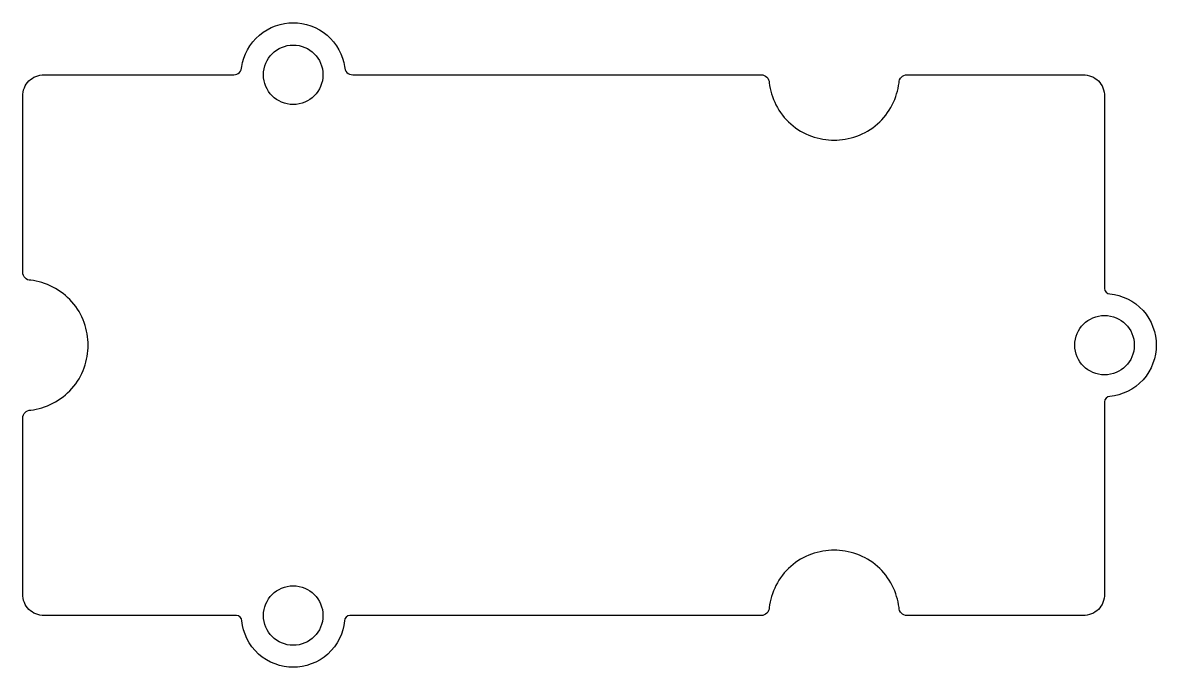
# Model space of a CAD drawing. Header units: millimetres. Extents: x -25.6 to 16.3, y -11.9 to 11.9.
import ezdxf

# ---------------------------------------------------------------- set-up
doc = ezdxf.new("R2010")
doc.units = ezdxf.units.MM
for name, color, linetype in [('Shape034', 7, 'CONTINUOUS'), ('Shape035', 7, 'CONTINUOUS'), ('Shape036', 7, 'CONTINUOUS'), ('Shape040', 7, 'CONTINUOUS')]:
    doc.layers.add(name, color=color, linetype=linetype)

msp = doc.modelspace()

# ---------------------------------------------------------------- linework, layer by layer
at = {"layer": 'Shape034'}
msp.add_circle((-15.635, -10), 1.1, dxfattribs=at)
at = {"layer": 'Shape035'}
msp.add_circle((-15.635, 10), 1.1, dxfattribs=at)
at = {"layer": 'Shape036'}
msp.add_circle((14.365, 0), 1.1, dxfattribs=at)
at = {"layer": 'Shape040'}
msp.add_open_spline([(-25.635, 9.2), (-25.635, 7.03333), (-25.635, 4.86667), (-25.635, 2.7), (-25.6372, 2.53216), (-25.5028, 2.39785), (-25.335, 2.4), (-24.8012, 2.33765), (-24.211, 2.05786), (-23.818, 1.60398), (-23.4164, 1.15773), (-23.212, 0.53738), (-23.2163, 0), (-23.212, -0.53738), (-23.4164, -1.15773), (-23.818, -1.60398), (-24.211, -2.05786), (-24.8012, -2.33765), (-25.335, -2.4), (-25.5028, -2.39785), (-25.6371, -2.53216), (-25.635, -2.7), (-25.635, -4.86667), (-25.635, -7.03333), (-25.635, -9.2), (-25.6354, -9.42127), (-25.5508, -9.62629), (-25.4057, -9.7707), (-25.2613, -9.91583), (-25.0563, -10.0004), (-24.835, -10), (-22.4683, -10), (-20.1017, -10), (-17.735, -10), (-17.6231, -9.99856), (-17.5336, -10.0881), (-17.535, -10.2), (-17.4936, -10.6273), (-17.2767, -11.105), (-16.9161, -11.4231), (-16.562, -11.7484), (-16.0643, -11.9141), (-15.635, -11.9106), (-15.2057, -11.9141), (-14.708, -11.7484), (-14.3539, -11.4231), (-13.9933, -11.105), (-13.7764, -10.6273), (-13.735, -10.2), (-13.7364, -10.0881), (-13.6469, -9.99857), (-13.535, -10), (-8.46833, -10), (-3.40167, -10), (1.665, -10), (1.83284, -10.0022), (1.96715, -9.86784), (1.965, -9.7), (2.02735, -9.16623), (2.30714, -8.57603), (2.76102, -8.18303), (3.20727, -7.78139), (3.82762, -7.57696), (4.365, -7.58128), (4.90238, -7.57696), (5.52273, -7.78139), (5.96898, -8.18303), (6.42286, -8.57603), (6.70265, -9.16623), (6.765, -9.7), (6.76285, -9.86784), (6.89716, -10.0021), (7.065, -10), (9.23167, -10), (11.3983, -10), (13.565, -10), (13.7863, -10.0004), (13.9913, -9.91584), (14.1357, -9.77071), (14.2808, -9.62629), (14.3654, -9.42127), (14.365, -9.2), (14.365, -6.83333), (14.365, -4.46667), (14.365, -2.1), (14.3636, -1.98811), (14.4531, -1.89857), (14.565, -1.9), (14.9923, -1.85863), (15.47, -1.64169), (15.7881, -1.28114), (16.1134, -0.92703), (16.2791, -0.42931), (16.2756, 0), (16.2791, 0.42931), (16.1134, 0.92703), (15.7881, 1.28114), (15.47, 1.64169), (14.9923, 1.85863), (14.565, 1.9), (14.4531, 1.89857), (14.3636, 1.98811), (14.365, 2.1), (14.365, 4.46667), (14.365, 6.83333), (14.365, 9.2), (14.3654, 9.42127), (14.2808, 9.62629), (14.1357, 9.7707), (13.9913, 9.91583), (13.7863, 10.0004), (13.565, 10), (11.3983, 10), (9.23167, 10), (7.065, 10), (6.89716, 10.0022), (6.76285, 9.86784), (6.765, 9.7), (6.70265, 9.16623), (6.42286, 8.57603), (5.96898, 8.18303), (5.52273, 7.78139), (4.90238, 7.57696), (4.365, 7.58128), (3.82762, 7.57696), (3.20727, 7.78139), (2.76102, 8.18303), (2.30714, 8.57603), (2.02735, 9.16623), (1.965, 9.7), (1.96715, 9.86784), (1.83284, 10.0021), (1.665, 10), (-3.36833, 10), (-8.40167, 10), (-13.435, 10), (-13.6028, 9.99785), (-13.7371, 10.1322), (-13.735, 10.3), (-13.7972, 10.7146), (-14.0259, 11.1651), (-14.3832, 11.465), (-14.7351, 11.7712), (-15.2157, 11.9267), (-15.635, 11.9235), (-16.0543, 11.9267), (-16.5349, 11.7712), (-16.8868, 11.465), (-17.2441, 11.1651), (-17.4728, 10.7146), (-17.535, 10.3), (-17.5329, 10.1322), (-17.6672, 9.99785), (-17.835, 10), (-20.1683, 10), (-22.5017, 10), (-24.835, 10), (-25.0563, 10.0004), (-25.2613, 9.91584), (-25.4057, 9.77071), (-25.5508, 9.62629), (-25.6354, 9.42127), (-25.635, 9.2)], degree=3, knots=[0, 0, 0, 0, 0.133645, 0.133645, 0.133645, 0.142368, 0.142368, 0.142368, 0.17046, 0.17046, 0.17046, 0.198552, 0.198552, 0.198552, 0.226644, 0.226644, 0.226644, 0.254736, 0.254736, 0.254736, 0.262182, 0.262182, 0.262182, 0.359551, 0.359551, 0.359551, 0.368025, 0.368025, 0.368025, 0.376499, 0.376499, 0.376499, 0.467282, 0.467282, 0.467282, 0.470898, 0.470898, 0.470898, 0.484849, 0.484849, 0.484849, 0.4988, 0.4988, 0.4988, 0.512751, 0.512751, 0.512751, 0.526702, 0.526702, 0.526702, 0.529789, 0.529789, 0.529789, 0.671387, 0.671387, 0.671387, 0.675339, 0.675339, 0.675339, 0.688067, 0.688067, 0.688067, 0.700795, 0.700795, 0.700795, 0.713523, 0.713523, 0.713523, 0.726251, 0.726251, 0.726251, 0.729625, 0.729625, 0.729625, 0.773741, 0.773741, 0.773741, 0.77758, 0.77758, 0.77758, 0.781419, 0.781419, 0.781419, 0.822551, 0.822551, 0.822551, 0.824189, 0.824189, 0.824189, 0.83051, 0.83051, 0.83051, 0.836831, 0.836831, 0.836831, 0.843152, 0.843152, 0.843152, 0.849473, 0.849473, 0.849473, 0.850872, 0.850872, 0.850872, 0.880839, 0.880839, 0.880839, 0.883226, 0.883226, 0.883226, 0.885614, 0.885614, 0.885614, 0.909031, 0.909031, 0.909031, 0.91056, 0.91056, 0.91056, 0.915482, 0.915482, 0.915482, 0.920404, 0.920404, 0.920404, 0.925327, 0.925327, 0.925327, 0.930249, 0.930249, 0.930249, 0.931554, 0.931554, 0.931554, 0.971188, 0.971188, 0.971188, 0.972301, 0.972301, 0.972301, 0.975101, 0.975101, 0.975101, 0.9779, 0.9779, 0.9779, 0.9807, 0.9807, 0.9807, 0.9835, 0.9835, 0.9835, 0.98445, 0.98445, 0.98445, 0.997836, 0.997836, 0.997836, 0.998918, 0.998918, 0.998918, 1, 1, 1, 1], dxfattribs=at)

doc.saveas('drawing.dxf')
